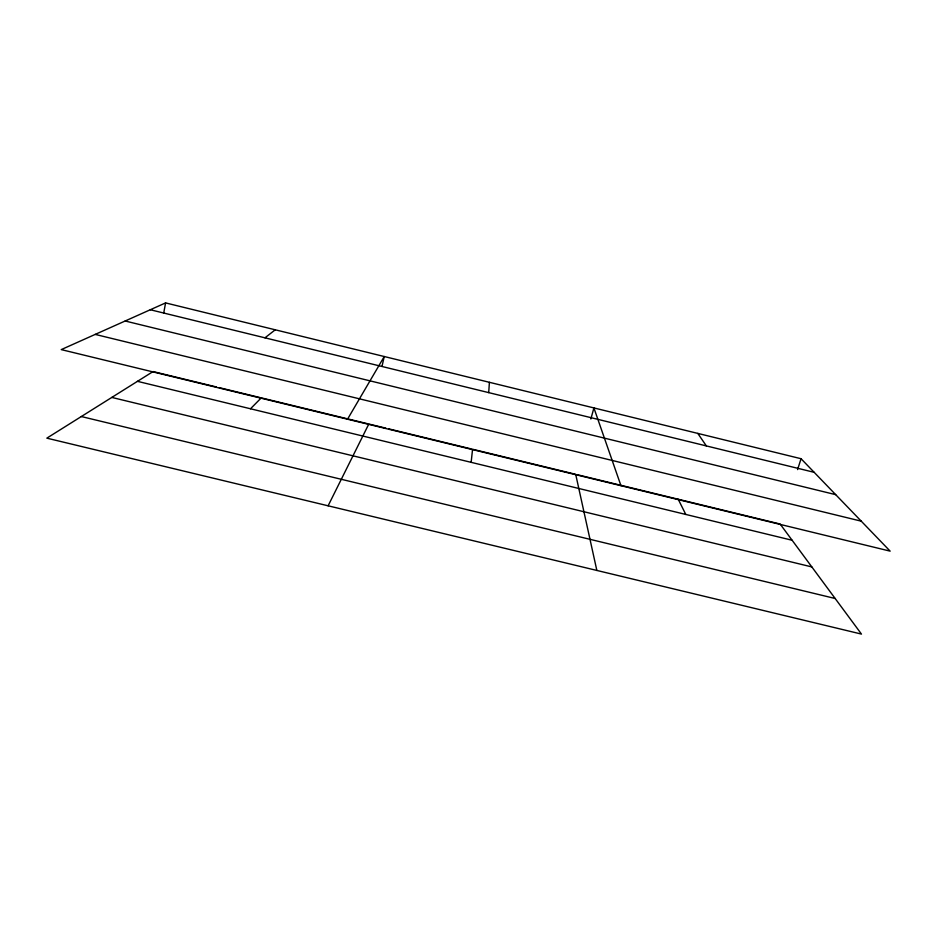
<?xml version="1.0" encoding="UTF-8"?>
<svg xmlns="http://www.w3.org/2000/svg" width="937" height="937" viewBox="0 0 937 937"><rect width="100%" height="100%" fill="white"/><g stroke="black" fill="none" stroke-linecap="round" stroke-linejoin="round"><path stroke-width="1.41" d="M488.716 392.615L489.395 382.308M471.147 462.339L472.564 449.233L575.693 474.309L596.846 570.446M163.752 312.911L165.58 302.909L801.053 458.72L890.15 551.143L61.245 349.606L165.58 302.909M382.003 366.367L384.252 356.528L347.522 419.214M590.872 418.991L593.906 407.935L620.962 485.694M797.574 469.601L801.053 458.72M328.114 505.804L368.815 424.016L385.868 428.162M250.507 408.778L261.282 397.862L367.398 423.665M264.96 337.824L275.255 329.801M81.332 416.543L835.16 598.497M216.306 386.934L153.071 371.556L46.85 438.153L861.466 634.091L780.123 524.017L577.098 474.649M219.117 387.613L259.877 397.522M388.714 428.853L471.135 448.893M137.47 381.336L792.128 540.262M111.808 397.429L811.829 566.92M150.307 309.749L814.159 472.318M125.16 321.004L835.699 494.654M95.211 334.404L861.255 521.171M697.796 433.409L706.357 445.918M678.212 499.245L685.79 514.448"/></g></svg>
